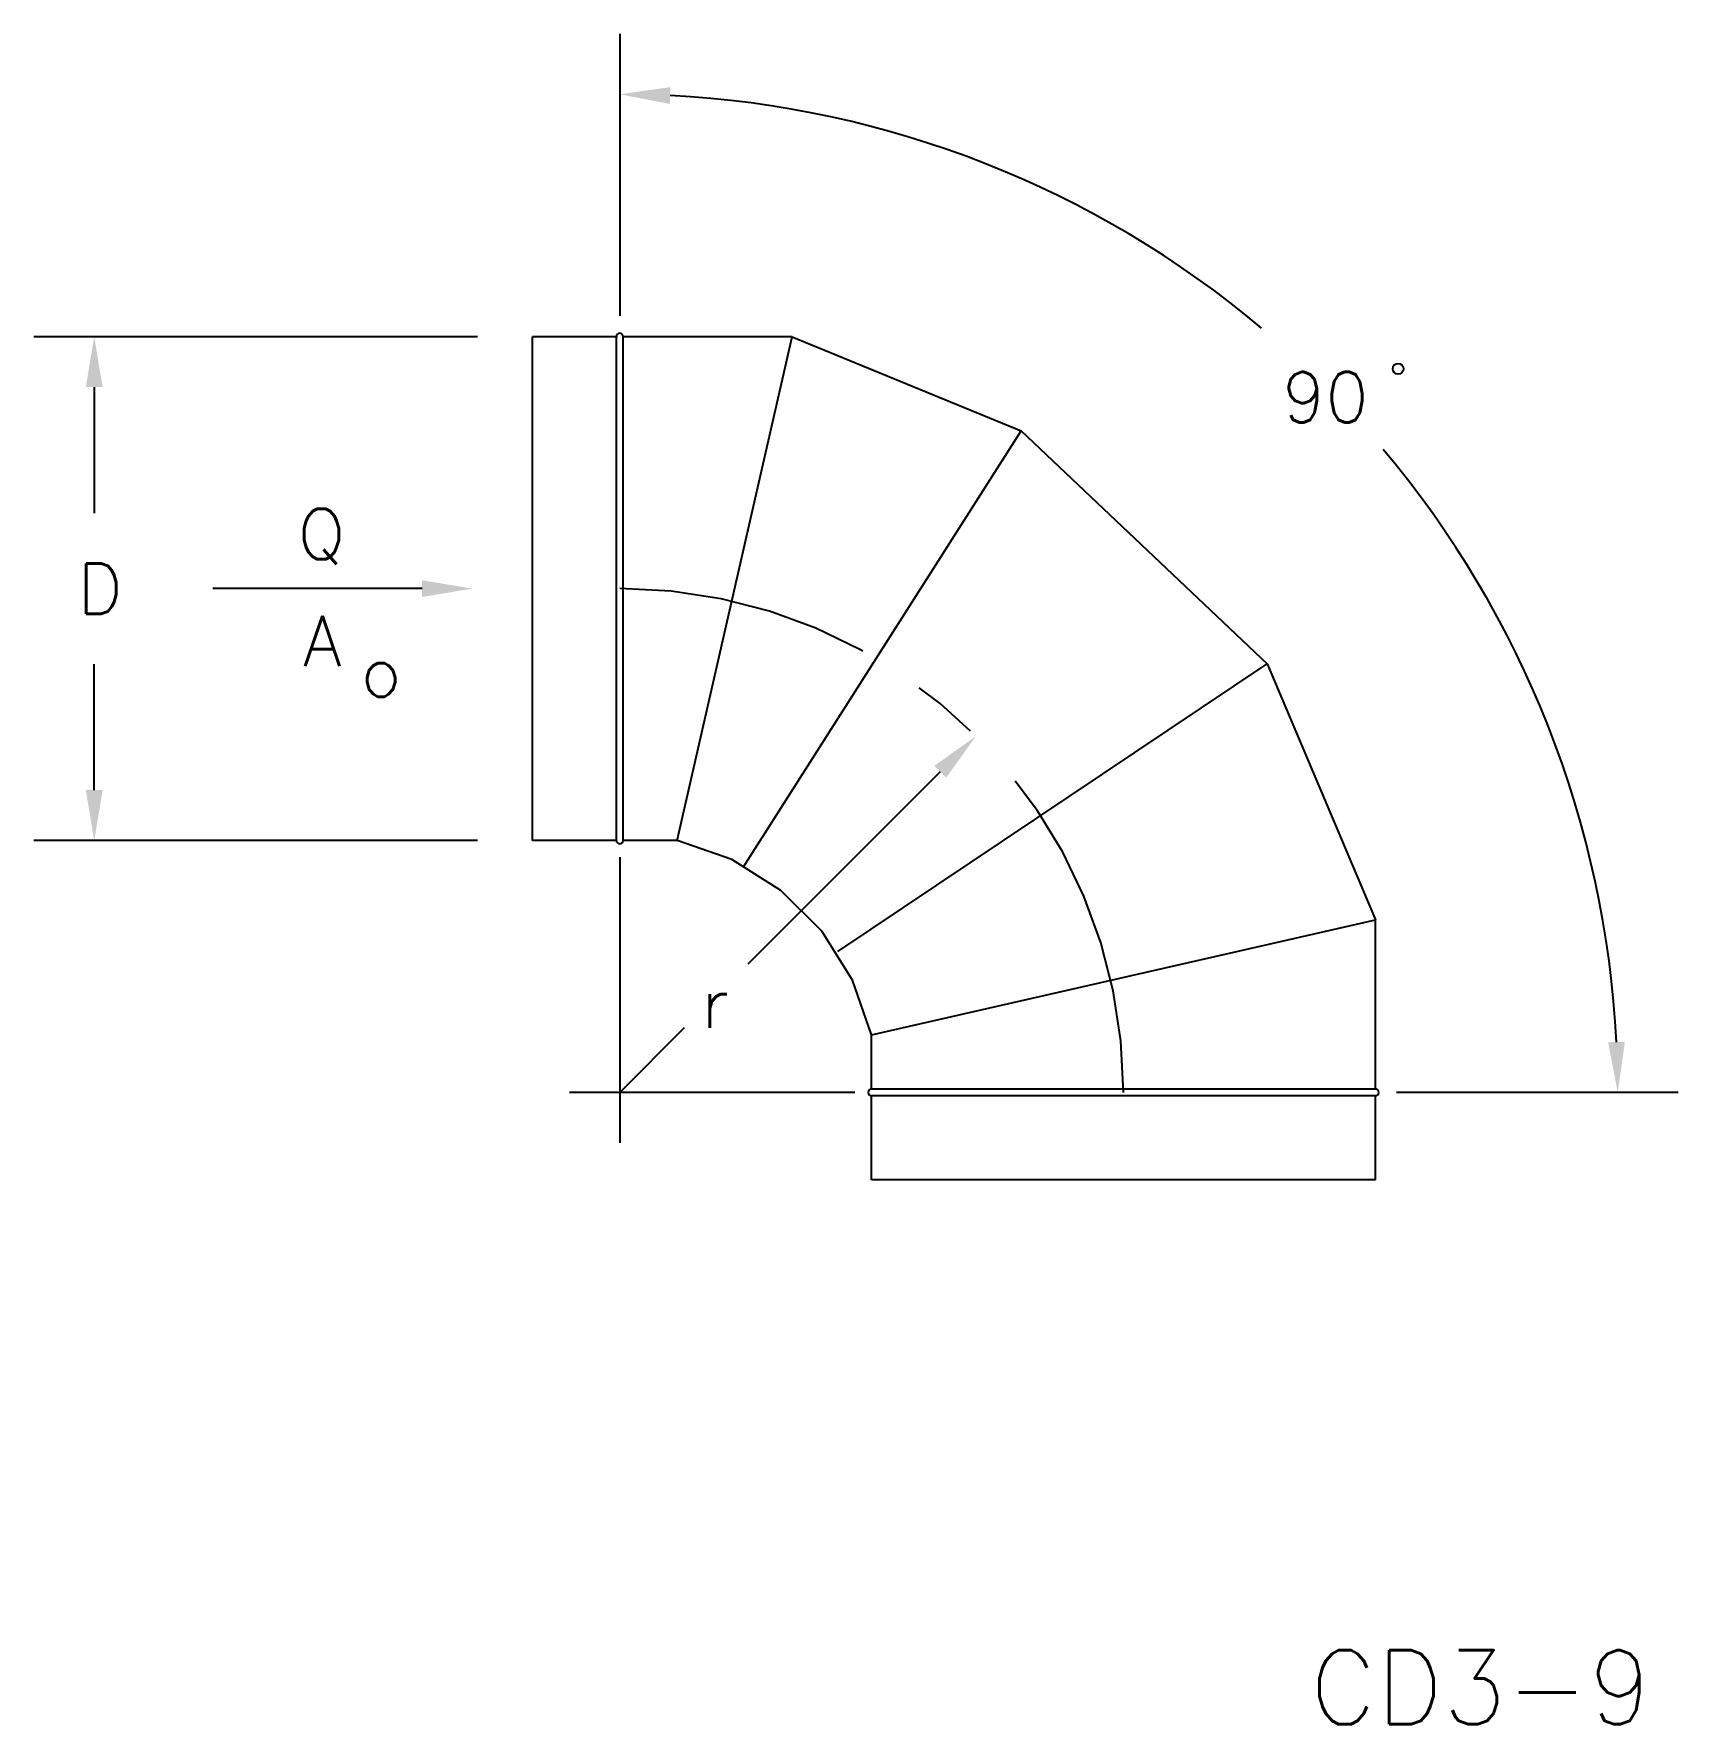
# Model space of a CAD drawing. Extents: x 3.3 to 8.2, y 1.67 to 6.71.
import ezdxf
from ezdxf.enums import TextEntityAlignment as Align

# ---------------------------------------------------------------- set-up
doc = ezdxf.new("R2010")
doc.units = 0
doc.header["$LTSCALE"] = 0.8
doc.header["$MEASUREMENT"] = 0
doc.linetypes.add('CENTER', pattern=[2, 1.25, -0.25, 0.25, -0.25])
doc.layers.get('0').update_dxf_attribs({"linetype": 'CONTINUOUS'})
doc.layers.add('NUMBER', color=7, linetype='CONTINUOUS')
doc.styles.add('ROMANS', font='romans')

msp = doc.modelspace()

# ---------------------------------------------------------------- linework, layer by layer
for p, q in [((5.0434, 6.7061), (5.0434, 5.8668)), ((4.6202, 5.8043), (3.2987, 5.8043)), ((5.0334, 5.8043), (4.7834, 5.8043)), ((4.7834, 4.3043), (4.7834, 5.8043)), ((5.0334, 4.3043), (5.0334, 5.8043)), ((5.5569, 5.8043), (5.0534, 5.8043)), ((5.0534, 4.3043), (5.0534, 5.8043)), ((5.2145, 4.3043), (5.5569, 5.8043)), ((5.5569, 5.8043), (6.2392, 5.5237)), ((3.4787, 5.6543), (3.4787, 5.2793)), ((5.4122, 4.2263), (6.2392, 5.5237)), ((6.2392, 5.5237), (6.9711, 4.8306)), ((3.9891, 5.0543), (3.8317, 5.0543)), ((4.4547, 5.0543), (3.9891, 5.0543)), ((3.4787, 4.4543), (3.4787, 4.8293)), ((5.6933, 3.9736), (6.9711, 4.8306)), ((6.9711, 4.8306), (7.2934, 4.0679)), ((5.9979, 4.5089), (5.4248, 3.9358)), ((4.6202, 4.3043), (3.2987, 4.3043)), ((5.0334, 4.3043), (4.7834, 4.3043)), ((5.2145, 4.3043), (5.0534, 4.3043)), ((5.3771, 4.2474), (5.2145, 4.3043)), ((5.0434, 4.2543), (5.0434, 3.4043)), ((5.523, 4.1558), (5.3771, 4.2474)), ((5.6448, 4.034), (5.523, 4.1558)), ((5.7365, 3.8881), (5.6448, 4.034)), ((5.7934, 3.7255), (7.2934, 4.0679)), ((7.2934, 3.5643), (7.2934, 4.0679)), ((5.7934, 3.7255), (5.7365, 3.8881)), ((5.2355, 3.7465), (5.0434, 3.5543)), ((5.7934, 3.5643), (5.7934, 3.7255)), ((5.7434, 3.5543), (4.8934, 3.5543)), ((7.2934, 3.5643), (5.7934, 3.5643)), ((5.7934, 3.2943), (5.7934, 3.5443)), ((7.2934, 3.5443), (5.7934, 3.5443)), ((7.2934, 3.2943), (7.2934, 3.5443)), ((8.1951, 3.5543), (7.3559, 3.5543)), ((7.2934, 3.2943), (5.7934, 3.2943))]:
    msp.add_line(p, q)
msp.add_circle((7.3612, 5.7087), 0.0161)
for centre, radius, start, end in [((5.0434, 3.5543), 2.9717, 49.9757, 87.1076), ((5.0434, 5.8043), 0.01, 0, 180), ((5.0434, 3.5543), 2.9717, 2.8924, 40.0975), ((5.0434, 4.3043), 0.01, 180, 0), ((5.7934, 3.5543), 0.01, 90, 270), ((7.2934, 3.5543), 0.01, 270, 90)]:
    msp.add_arc(centre, radius, start, end)
at = {"linetype": 'CENTER'}
msp.add_arc((5.0434, 3.5543), 1.5, 0, 90, dxfattribs=at)
for points in [[(5.1927, 6.4973), (5.1939, 6.5473), (5.0434, 6.5261)], [(3.5037, 5.6543), (3.4537, 5.6543), (3.4787, 5.8043)], [(4.4547, 5.0793), (4.4547, 5.0293), (4.6047, 5.0543)], [(6.0156, 4.4913), (5.9803, 4.5266), (6.104, 4.615)], [(3.5037, 4.4543), (3.4537, 4.4543), (3.4787, 4.3043)], [(7.9863, 3.7037), (8.0363, 3.7049), (8.0151, 3.5543)]]:
    msp.add_solid(points)

# ---------------------------------------------------------------- texts
at = {"style": 'ROMANS'}
for s, p in [('90', (7.0161, 5.5492)), ('Q', (4.0844, 5.1417)), ('D', (3.4287, 4.9793)), ('A', (4.1001, 4.8235)), ('o', (4.2718, 4.7325))]:
    msp.add_text(s, height=0.15, dxfattribs=at).set_placement(p)
msp.add_text('r', height=0.15, dxfattribs=at).set_placement((5.3274, 3.8217), align=Align.MIDDLE)
at = {"layer": 'NUMBER', "style": 'ROMANS'}
msp.add_text('CD3-9', height=0.22, dxfattribs=at).set_placement((7.0984, 1.6733))

doc.saveas('drawing.dxf')
